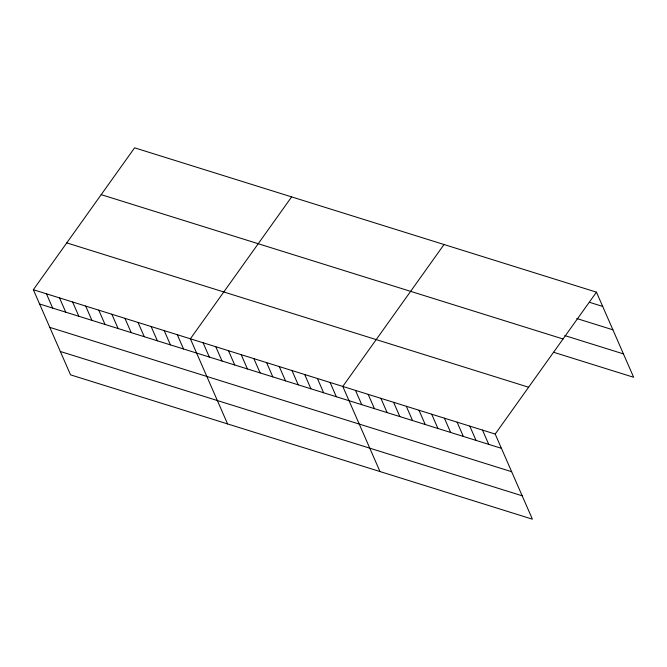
<?xml version="1.0" encoding="UTF-8"?>
<svg xmlns="http://www.w3.org/2000/svg" width="667" height="667" viewBox="0 0 667 667"><rect width="100%" height="100%" fill="white"/><g stroke="black" fill="none" stroke-linecap="round" stroke-linejoin="round"><path stroke-width="1" d="M33.35 289.72L495.197 434.059L532.391 519.176L70.544 374.846L33.35 289.72L134.609 147.824L596.456 292.154L633.65 377.28L553.535 352.243M291.637 196.898L190.378 338.794L227.572 423.92M444.047 244.522L342.788 386.426L379.982 471.552M495.197 434.059L596.456 292.154M589.995 302.459L602.701 306.436M576.763 318.518L612.915 329.815M564.816 335.584L623.437 353.902M101.192 194.647L563.048 338.986M66.767 242.896L528.614 387.227M39.586 303.994L501.434 448.332M49.8 327.372L511.656 471.711M60.322 351.467L522.178 495.798M482.499 430.09L488.736 444.364M469.801 426.121L476.038 440.395M457.095 422.153L463.332 436.426M444.397 418.176L450.634 432.458M431.699 414.207L437.936 428.489M418.993 410.238L425.229 424.52M406.295 406.27L412.531 420.543M393.597 402.301L399.833 416.575M380.89 398.332L387.127 412.606M368.192 394.364L374.429 408.638M355.494 390.395L361.731 404.669M330.09 382.458L336.326 396.732M317.392 378.489L323.628 392.763M304.686 374.52L310.922 388.794M291.988 370.552L298.224 384.826M279.29 366.575L285.526 380.857M266.583 362.606L272.82 376.888M253.885 358.638L260.122 372.92M241.179 354.669L247.424 368.951M228.481 350.7L234.717 364.974M215.783 346.732L222.019 361.005M203.076 342.763L209.321 357.037M177.297 334.701L183.533 348.983M164.207 330.615L170.444 344.889M151.126 326.522L157.362 340.804M138.036 322.436L144.272 336.71M124.954 318.342L131.191 332.625M111.864 314.257L118.101 328.531M98.783 310.163L105.019 324.445M85.693 306.078L91.929 320.352M72.611 301.984L78.848 316.266M59.521 297.899L65.758 312.173M46.44 293.805L52.676 308.087"/></g></svg>
